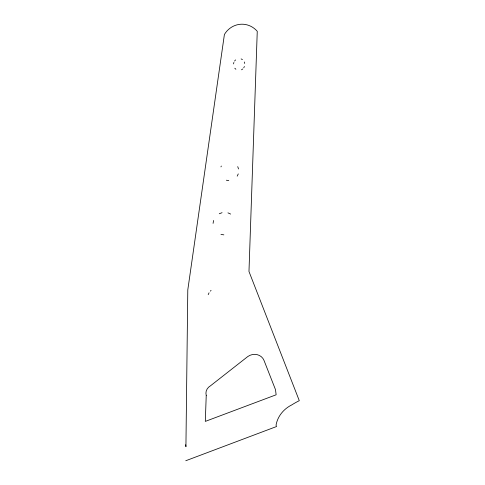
<?xml version="1.0" encoding="UTF-8"?>
<svg xmlns="http://www.w3.org/2000/svg" width="485" height="485" viewBox="0 0 485 485"><rect width="100%" height="100%" fill="white"/><g stroke="black" fill="none" stroke-linecap="round" stroke-linejoin="round"><path stroke-width="0.73" d="M213.073 223.379L213.6 220.475M233.552 63.917L233.879 62.407M208.198 294.656L209.065 292.788M220.954 166.888L221.342 166.046M237.201 176.158L238.268 173.903M243.731 67.858L244.422 66.5M234.57 61.043L235.577 59.904M210.32 291.127L211.078 290.394M241.488 69.81L242.73 68.991M219.256 213.752L222.063 212.697M185.755 460.75L276.523 426.539L276.044 425.212A27.457 24.365 -25.7 0 1 291.782 404.902A69.664 60.801 -26.4 0 1 299.287 400.683L248.975 271.491L257.256 31.301A21.886 20.716 -88.2 0 0 224.403 34.49L187.792 289.927L185.919 446.721L185.713 444.727M220.948 234.407L223.852 234.855M226.368 180.22L228.793 180.626M227.956 212.86L230.636 214.067M241.136 58.909L242.439 59.625M234.813 68.233L235.892 69.276M237.735 166.634L238.547 168.974M244.288 61.983L244.713 63.456M206.234 395.366L205.307 421.398L276.141 394.79L275.486 389.637L263.992 360.385A10.87 9.973 -23.5 0 0 247.811 356.53L210.496 385.799A8.948 8.154 -17.8 0 0 206.234 395.366"/></g></svg>
